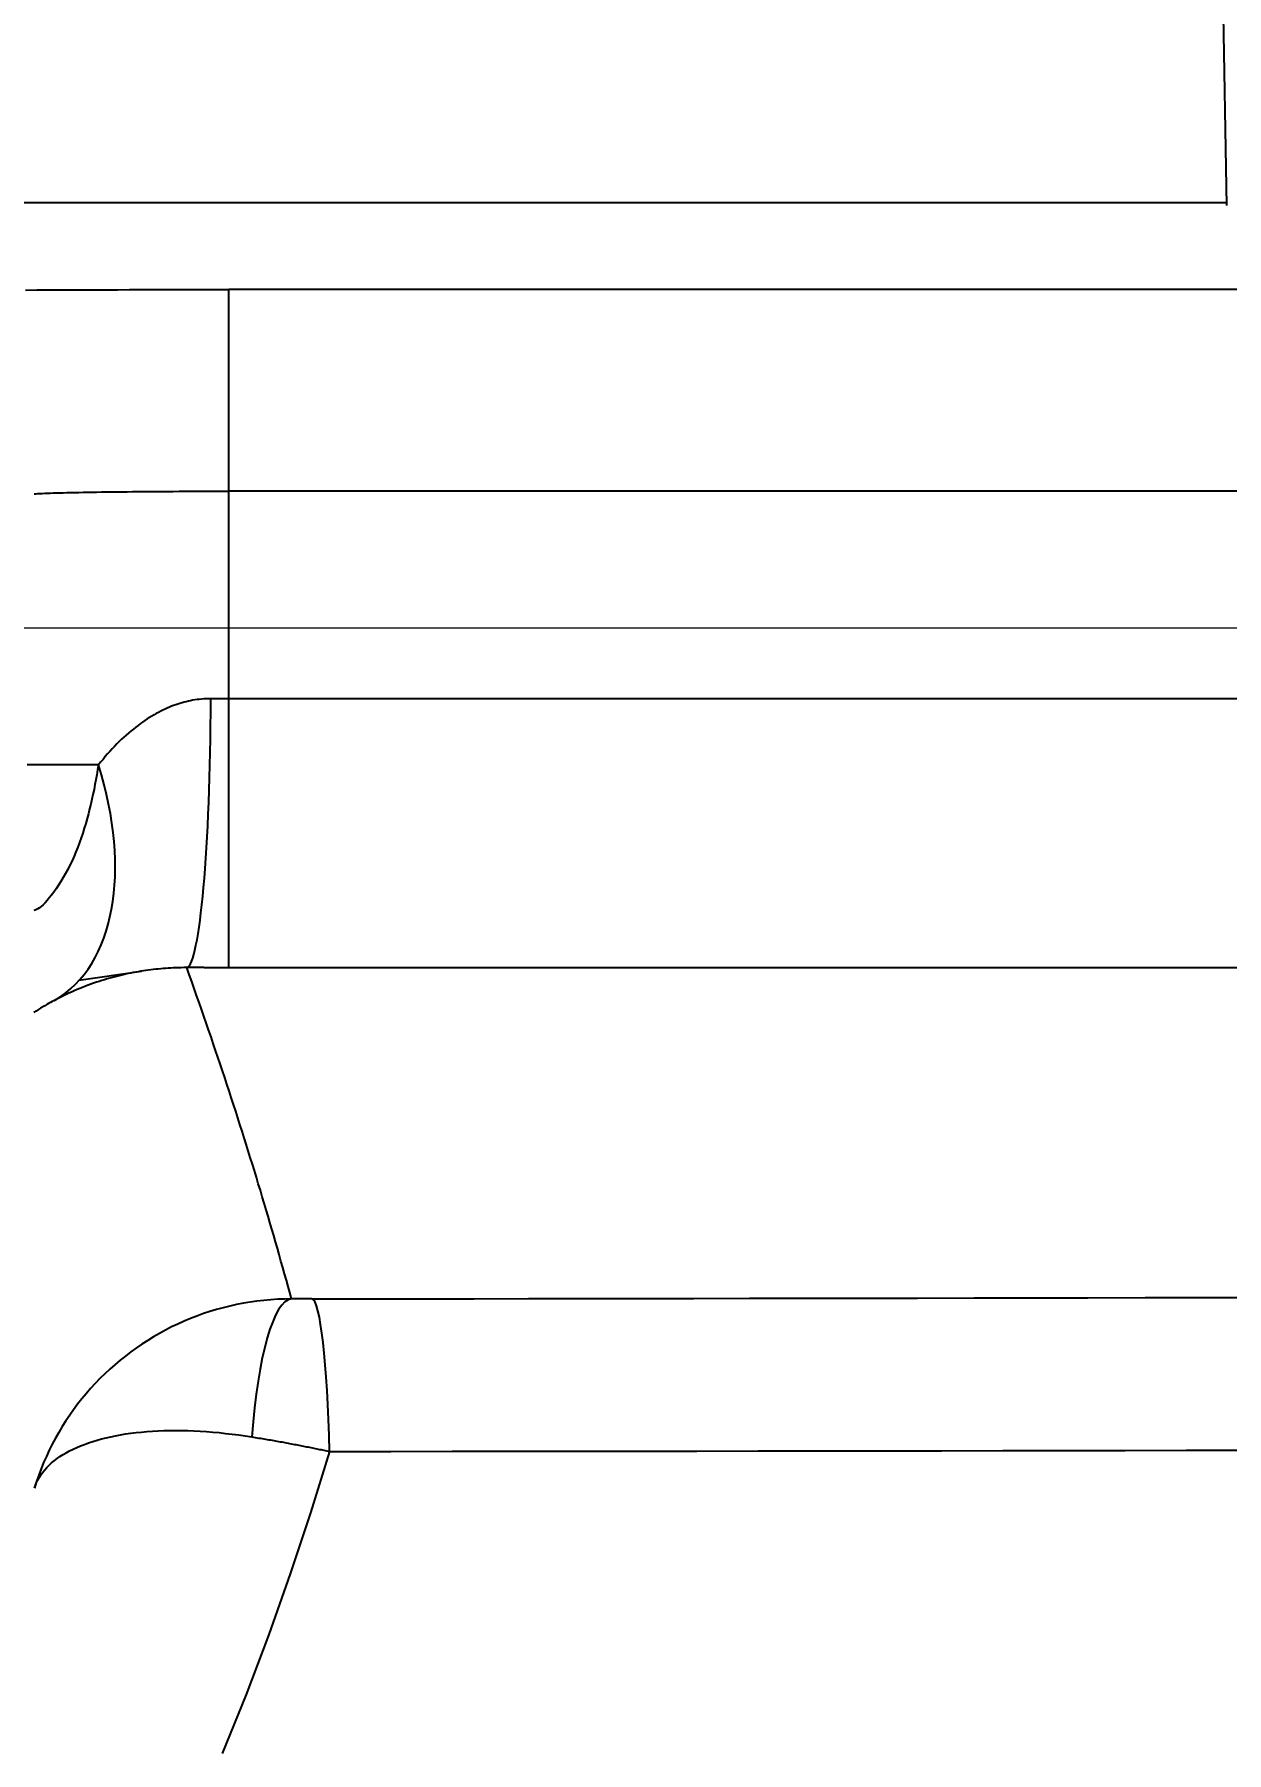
# Model space of a CAD drawing. Extents: x 0 to 395, y 0 to 289.
# Drawn here: x 118.832 to 120.606, y 245.494 to 248.05 of the extents above; entities that cross this region are included whole.
import ezdxf

# ---------------------------------------------------------------- set-up
doc = ezdxf.new("R2010")
doc.units = 0
doc.header["$LTSCALE"] = 10
doc.header["$MEASUREMENT"] = 0
doc.header["$PDMODE"] = 3
doc.header["$PDSIZE"] = -10
doc.layers.get('0').update_dxf_attribs({"linetype": 'CONTINUOUS'})
doc.layers.get('DEFPOINTS').update_dxf_attribs({"linetype": 'CONTINUOUS'})
doc.layers.add('1', color=7, linetype='CONTINUOUS')
doc.styles.add('Daelim Dimension', font='')
doc.styles.get('Daelim Dimension').set_extended_font_data('나눔고딕')
doc.dimstyles.new('DEFAULT', dxfattribs={"dimscale": 2, "dimtxt": 2, "dimasz": 2, "dimexe": 0, "dimexo": 2, "dimgap": 1, "dimtad": 1, "dimdec": 0, "dimzin": 9, "dimdsep": 46, "dimtxsty": 'Daelim Dimension', "dimcen": 0.5, "dimclrd": 5, "dimclre": 5, "dimclrt": 256, "dimadec": 1, "dimazin": 0, "dimtfac": 1, "dimtdec": 0, "dimtix": 1, "dimtmove": 0, "dimatfit": 3, "dimfxl": 1, "dimtolj": 1, "dimtzin": 1, "dimlwd": 9, "dimlwe": 9, "dimarcsym": 0})

# ---------------------------------------------------------------- blocks, each defined once
blk = doc.blocks.new('*D2')
at = {"color": 5, "linetype": 'ByBlock', "lineweight": 9, "ltscale": 0.5, "transparency": 16777216}
for p, q in [((118.6697, 247.1672), (149.411, 247.1672)), ((149.411, 243.1672), (149.411, 228.6677)), ((120.9697, 224.6677), (149.411, 224.6677))]:
    blk.add_line(p, q, dxfattribs=at)
at = {"color": 5, "ltscale": 0.5, "transparency": 16777216}
for points in [[(148.7443, 243.1672), (150.0777, 243.1672), (149.411, 247.1672)], [(148.7443, 228.6677), (150.0777, 228.6677), (149.411, 224.6677)]]:
    blk.add_solid(points, dxfattribs=at)
at = {"layer": 'DEFPOINTS', "color": 0, "ltscale": 0.5, "transparency": 16777216}
for p in [(114.6697, 247.1672), (116.9697, 224.6677), (149.411, 224.6677)]:
    blk.add_point(p, dxfattribs=at)
at = {"color": 7, "ltscale": 0.5, "transparency": 16777216, "insert": (143.9904, 235.9175), "char_height": 6, "attachment_point": 5, "rotation": 90, "style": 'Daelim Dimension'}
blk.add_mtext('\\A1;22.5', dxfattribs=at)

msp = doc.modelspace()

# ---------------------------------------------------------------- linework, layer by layer
at = {"layer": '1'}
for p, q in [((120.3697, 261.3547), (120.6064, 247.7953)), ((120.6063, 247.7995), (118.0506, 247.7995)), ((119.1216, 247.3703), (119.1216, 247.6703)), ((120.8058, 247.6703), (119.1216, 247.6703)), ((120.8058, 247.3703), (119.1216, 247.3703)), ((119.1216, 247.0615), (119.1216, 247.3703)), ((119.1216, 246.6615), (119.1216, 247.0615)), ((120.8058, 247.0615), (119.1216, 247.0615)), ((118.9276, 246.963), (118.8217, 246.963)), ((120.8058, 246.6615), (119.1216, 246.6615))]:
    msp.add_line(p, q, dxfattribs=at)
for points in [[(118.8194, 247.6696), (118.8358, 247.6697), (118.8524, 247.6698), (118.8692, 247.6698), (118.8863, 247.6699), (118.9035, 247.67), (118.921, 247.67), (118.9385, 247.6701), (118.9562, 247.6701), (118.974, 247.6702), (118.9919, 247.6702), (119.0099, 247.6702), (119.0281, 247.6703), (119.0465, 247.6703), (119.065, 247.6703), (119.0837, 247.6703), (119.1026, 247.6703), (119.1216, 247.6703)], [(118.8322, 247.3665), (118.8348, 247.3666), (118.8376, 247.3668), (118.8408, 247.3669), (118.8442, 247.3671), (118.8479, 247.3672), (118.8518, 247.3674), (118.856, 247.3675), (118.8605, 247.3677), (118.8652, 247.3678), (118.8701, 247.3679), (118.8753, 247.3681), (118.8808, 247.3682), (118.8864, 247.3683), (118.8923, 247.3685), (118.8985, 247.3686), (118.9048, 247.3687), (118.9114, 247.3688), (118.9181, 247.3689), (118.925, 247.369), (118.9322, 247.3692), (118.9395, 247.3693), (118.947, 247.3693), (118.9546, 247.3694), (118.9625, 247.3695), (118.9704, 247.3696), (118.9786, 247.3697), (118.9868, 247.3698), (118.9952, 247.3698), (119.0037, 247.3699), (119.0123, 247.37), (119.0211, 247.37), (119.0299, 247.3701), (119.0388, 247.3701), (119.0478, 247.3702), (119.0569, 247.3702), (119.0661, 247.3702), (119.0752, 247.3703), (119.0845, 247.3703), (119.0937, 247.3703), (119.103, 247.3703), (119.1123, 247.3703), (119.1216, 247.3703)], [(119.0948, 247.0615), (119.0913, 247.0615), (119.0879, 247.0614), (119.0845, 247.0612), (119.0811, 247.0609), (119.0777, 247.0606), (119.0744, 247.0602), (119.0712, 247.0597), (119.0679, 247.0592), (119.0647, 247.0586), (119.0616, 247.058), (119.0584, 247.0572), (119.0553, 247.0564), (119.0521, 247.0556), (119.049, 247.0547), (119.0459, 247.0537), (119.0427, 247.0526), (119.0395, 247.0515), (119.0364, 247.0503), (119.0332, 247.049), (119.03, 247.0476), (119.0268, 247.0462), (119.0235, 247.0446), (119.0203, 247.043), (119.017, 247.0413), (119.0137, 247.0396), (119.0104, 247.0377), (119.0071, 247.0357), (119.0037, 247.0337), (119.0003, 247.0315), (118.9969, 247.0293), (118.9935, 247.0269), (118.9901, 247.0245), (118.9867, 247.0219), (118.9832, 247.0193), (118.9797, 247.0165), (118.9762, 247.0137), (118.9727, 247.0107), (118.9692, 247.0076), (118.9657, 247.0044), (118.9622, 247.0012), (118.9587, 246.9978), (118.9552, 246.9943), (118.9517, 246.9907), (118.9483, 246.9871), (118.9448, 246.9833), (118.9413, 246.9794), (118.9379, 246.9755), (118.9345, 246.9714), (118.931, 246.9673), (118.9276, 246.963)], [(119.1216, 247.0615), (119.1211, 247.0615), (119.1205, 247.0615), (119.12, 247.0615), (119.1195, 247.0615), (119.1189, 247.0615), (119.1184, 247.0615), (119.1179, 247.0615), (119.1173, 247.0615), (119.1168, 247.0615), (119.1162, 247.0615), (119.1157, 247.0615), (119.1152, 247.0615), (119.1146, 247.0615), (119.1141, 247.0615), (119.1136, 247.0615), (119.113, 247.0615), (119.1125, 247.0615), (119.112, 247.0615), (119.1114, 247.0615), (119.1109, 247.0615), (119.1103, 247.0615), (119.1098, 247.0615), (119.1093, 247.0615), (119.1087, 247.0615), (119.1082, 247.0615), (119.1077, 247.0615), (119.1071, 247.0615), (119.1066, 247.0615), (119.1061, 247.0615), (119.1055, 247.0615), (119.105, 247.0615), (119.1045, 247.0615), (119.1039, 247.0615), (119.1034, 247.0615), (119.1028, 247.0615), (119.1023, 247.0615), (119.1018, 247.0615), (119.1012, 247.0615), (119.1007, 247.0615), (119.1002, 247.0615), (119.0996, 247.0615), (119.0991, 247.0615), (119.0986, 247.0615), (119.098, 247.0615), (119.0975, 247.0615), (119.097, 247.0615), (119.0964, 247.0615), (119.0959, 247.0615), (119.0954, 247.0615), (119.0948, 247.0615)], [(118.9276, 246.963), (118.9265, 246.9557), (118.9252, 246.9484), (118.9239, 246.9411), (118.9225, 246.9338), (118.9211, 246.9266), (118.9196, 246.9193), (118.918, 246.912), (118.9163, 246.9048), (118.9145, 246.8976), (118.9127, 246.8904), (118.9108, 246.8832), (118.9087, 246.876), (118.9066, 246.8689), (118.9044, 246.8618), (118.902, 246.8548), (118.8996, 246.8478), (118.897, 246.8408), (118.8943, 246.834), (118.8914, 246.8272), (118.8885, 246.8206), (118.8853, 246.814), (118.8821, 246.8076), (118.8788, 246.8014), (118.8754, 246.7954), (118.8719, 246.7896), (118.8684, 246.7841), (118.8649, 246.7788), (118.8614, 246.7739), (118.858, 246.7694), (118.8546, 246.7652), (118.8514, 246.7615), (118.8483, 246.7581), (118.8454, 246.7552), (118.8426, 246.7527), (118.84, 246.7507), (118.8376, 246.749), (118.8354, 246.7478), (118.8334, 246.747), (118.8316, 246.7465)], [(119.0591, 246.6616), (119.055, 246.6616), (119.051, 246.6615), (119.047, 246.6614), (119.043, 246.6613), (119.0391, 246.6612), (119.0353, 246.661), (119.0315, 246.6607), (119.0277, 246.6605), (119.024, 246.6602), (119.0203, 246.6599), (119.0166, 246.6595), (119.0129, 246.6591), (119.0092, 246.6587), (119.0056, 246.6583), (119.0019, 246.6578), (118.9982, 246.6573), (118.9945, 246.6567), (118.9908, 246.6561), (118.9871, 246.6555), (118.9833, 246.6549), (118.9796, 246.6542), (118.9758, 246.6534), (118.972, 246.6526), (118.9682, 246.6518), (118.9643, 246.6509), (118.9604, 246.65), (118.9565, 246.6491), (118.9526, 246.6481), (118.9487, 246.647), (118.9447, 246.6459), (118.9407, 246.6448), (118.9367, 246.6436), (118.9327, 246.6424), (118.9286, 246.6411), (118.9246, 246.6397), (118.9205, 246.6383), (118.9164, 246.6369), (118.9123, 246.6354), (118.9082, 246.6338), (118.9041, 246.6322), (118.9, 246.6306), (118.8959, 246.6289), (118.8918, 246.6271), (118.8877, 246.6253), (118.8837, 246.6235), (118.8796, 246.6216), (118.8756, 246.6197), (118.8716, 246.6177), (118.8676, 246.6157), (118.8636, 246.6136)], [(118.8986, 246.6429), (118.992, 246.6565)], [(119.1216, 246.6615), (119.1204, 246.6615), (119.1191, 246.6615), (119.1179, 246.6615), (119.1166, 246.6615), (119.1154, 246.6615), (119.1141, 246.6615), (119.1128, 246.6615), (119.1116, 246.6615), (119.1103, 246.6615), (119.1091, 246.6615), (119.1078, 246.6615), (119.1066, 246.6615), (119.1053, 246.6615), (119.1041, 246.6615), (119.1028, 246.6615), (119.1016, 246.6615), (119.1003, 246.6615), (119.0991, 246.6615), (119.0978, 246.6615), (119.0966, 246.6615), (119.0953, 246.6615), (119.0941, 246.6615), (119.0928, 246.6615), (119.0916, 246.6615), (119.0903, 246.6615), (119.0891, 246.6615), (119.0878, 246.6615), (119.0866, 246.6615), (119.0853, 246.6615), (119.0841, 246.6616), (119.0828, 246.6616), (119.0816, 246.6616), (119.0803, 246.6616), (119.0791, 246.6616), (119.0778, 246.6616), (119.0766, 246.6616), (119.0753, 246.6616), (119.0741, 246.6616), (119.0728, 246.6616), (119.0716, 246.6616), (119.0703, 246.6616), (119.0691, 246.6616), (119.0678, 246.6616), (119.0666, 246.6616), (119.0653, 246.6616), (119.0641, 246.6616), (119.0628, 246.6616), (119.0616, 246.6616), (119.0603, 246.6616), (119.0591, 246.6616)], [(119.215, 246.1687), (119.2125, 246.1781), (119.2099, 246.1874), (119.2073, 246.1968), (119.2047, 246.2062), (119.202, 246.2157), (119.1993, 246.2251), (119.1967, 246.2346), (119.1939, 246.2441), (119.1912, 246.2536), (119.1885, 246.2631), (119.1857, 246.2727), (119.1829, 246.2823), (119.1801, 246.2918), (119.1772, 246.3015), (119.1744, 246.3111), (119.1715, 246.3208), (119.1686, 246.3304), (119.1656, 246.3401), (119.1627, 246.3499), (119.1597, 246.3596), (119.1567, 246.3694), (119.1537, 246.3792), (119.1506, 246.389), (119.1476, 246.3988), (119.1445, 246.4086), (119.1414, 246.4185), (119.1382, 246.4284), (119.1351, 246.4383), (119.1319, 246.4482), (119.1287, 246.4582), (119.1254, 246.4682), (119.1222, 246.4781), (119.1189, 246.4882), (119.1156, 246.4982), (119.1122, 246.5082), (119.1089, 246.5183), (119.1055, 246.5284), (119.1021, 246.5385), (119.0986, 246.5487), (119.0952, 246.5588), (119.0917, 246.569), (119.0882, 246.5792), (119.0846, 246.5894), (119.0811, 246.5997), (119.0775, 246.6099), (119.0738, 246.6202), (119.0702, 246.6305), (119.0665, 246.6409), (119.0628, 246.6512), (119.0591, 246.6616)], [(118.8636, 246.6136), (118.8613, 246.6124), (118.8589, 246.6111), (118.8563, 246.6097), (118.8536, 246.6082), (118.8508, 246.6066), (118.8478, 246.6049), (118.8448, 246.6031), (118.8416, 246.6012), (118.8383, 246.5992), (118.8349, 246.597), (118.8315, 246.5948)], [(119.215, 246.1687), (119.2047, 246.1686), (119.1944, 246.1682), (119.1841, 246.1675), (119.1739, 246.1666), (119.1636, 246.1654), (119.1534, 246.164), (119.1433, 246.1623), (119.1332, 246.1603), (119.1232, 246.1581), (119.1132, 246.1557), (119.1033, 246.1529), (119.0935, 246.15), (119.0838, 246.1468), (119.0741, 246.1433), (119.0646, 246.1396), (119.0551, 246.1356), (119.0458, 246.1314), (119.0366, 246.127), (119.0275, 246.1224), (119.0186, 246.1175), (119.0097, 246.1124), (119.0011, 246.1071), (118.9925, 246.1016), (118.9841, 246.0958), (118.9759, 246.0899), (118.9678, 246.0837), (118.9599, 246.0774), (118.9521, 246.0708), (118.9446, 246.0641), (118.9372, 246.0572), (118.93, 246.0501), (118.9229, 246.0428), (118.9161, 246.0353), (118.9094, 246.0277), (118.903, 246.0199), (118.8967, 246.012), (118.8907, 246.0039), (118.8849, 245.9957), (118.8793, 245.9873), (118.8739, 245.9788), (118.8687, 245.9702), (118.8638, 245.9614), (118.859, 245.9526), (118.8545, 245.9436), (118.8503, 245.9345), (118.8462, 245.9253), (118.8424, 245.9159), (118.8388, 245.9065), (118.8355, 245.897), (118.8324, 245.8874)], [(119.2453, 246.1687), (119.2448, 246.1687), (119.2443, 246.1687), (119.2437, 246.1687), (119.2432, 246.1687), (119.2427, 246.1687), (119.2421, 246.1687), (119.2415, 246.1687), (119.241, 246.1687), (119.2404, 246.1687), (119.2398, 246.1687), (119.2393, 246.1687), (119.2387, 246.1687), (119.2381, 246.1687), (119.2375, 246.1687), (119.2369, 246.1687), (119.2363, 246.1687), (119.2358, 246.1687), (119.2352, 246.1687), (119.2346, 246.1687), (119.234, 246.1687), (119.2334, 246.1687), (119.2328, 246.1687), (119.2322, 246.1687), (119.2316, 246.1687), (119.231, 246.1687), (119.2304, 246.1687), (119.2298, 246.1687), (119.2291, 246.1687), (119.2285, 246.1687), (119.2279, 246.1687), (119.2273, 246.1687), (119.2267, 246.1687), (119.2261, 246.1687), (119.2254, 246.1687), (119.2248, 246.1687), (119.2242, 246.1687), (119.2235, 246.1687), (119.2229, 246.1687), (119.2222, 246.1687), (119.2216, 246.1687), (119.2209, 246.1687), (119.2203, 246.1687), (119.2196, 246.1687), (119.219, 246.1687), (119.2183, 246.1687), (119.2177, 246.1687), (119.217, 246.1687), (119.2164, 246.1687), (119.2157, 246.1687), (119.215, 246.1687)], [(119.2453, 246.1687), (119.3254, 246.1688), (119.4058, 246.1689), (119.4866, 246.169), (119.5677, 246.1692), (119.6493, 246.1693), (119.7312, 246.1694), (119.8135, 246.1696), (119.8962, 246.1697), (119.9792, 246.1698), (120.0626, 246.17), (120.1464, 246.1701), (120.2306, 246.1702), (120.3152, 246.1704), (120.4001, 246.1705), (120.4854, 246.1707), (120.5711, 246.1709), (120.6572, 246.171)], [(118.8324, 245.8874), (118.8339, 245.8916), (118.8356, 245.8957), (118.8376, 245.8997), (118.8398, 245.9036), (118.8423, 245.9074), (118.845, 245.9111), (118.8479, 245.9146), (118.8511, 245.9181), (118.8545, 245.9215), (118.8581, 245.9248), (118.862, 245.928), (118.8661, 245.9312), (118.8704, 245.9342), (118.875, 245.9371), (118.8797, 245.9399), (118.8847, 245.9426), (118.89, 245.9452), (118.8954, 245.9477), (118.901, 245.9502), (118.9069, 245.9524), (118.9129, 245.9546), (118.9192, 245.9567), (118.9256, 245.9586), (118.9322, 245.9605), (118.939, 245.9622), (118.946, 245.9638), (118.9532, 245.9653), (118.9606, 245.9666), (118.9681, 245.9678), (118.9758, 245.9689), (118.9836, 245.9698), (118.9916, 245.9707), (118.9998, 245.9714), (119.0081, 245.972), (119.0165, 245.9724), (119.0251, 245.9728), (119.0338, 245.973), (119.0427, 245.9731), (119.0516, 245.973), (119.0607, 245.9728), (119.0698, 245.9725), (119.0791, 245.972), (119.0884, 245.9714), (119.0979, 245.9706), (119.1074, 245.9698), (119.117, 245.9687), (119.1267, 245.9676), (119.1364, 245.9663), (119.1462, 245.9649), (119.156, 245.9634)], [(119.156, 245.9634), (119.1585, 245.963), (119.1611, 245.9626), (119.1636, 245.9622), (119.1661, 245.9618), (119.1687, 245.9614), (119.1712, 245.961), (119.1737, 245.9605), (119.1762, 245.9601), (119.1786, 245.9597), (119.1811, 245.9593), (119.1836, 245.9589), (119.186, 245.9584), (119.1885, 245.958), (119.1909, 245.9576), (119.1933, 245.9572), (119.1957, 245.9567), (119.1981, 245.9563), (119.2005, 245.9559), (119.2029, 245.9555), (119.2052, 245.955), (119.2076, 245.9546), (119.2099, 245.9542), (119.2122, 245.9537), (119.2146, 245.9533), (119.2169, 245.9529), (119.2192, 245.9524), (119.2214, 245.952), (119.2237, 245.9516), (119.226, 245.9511), (119.2282, 245.9507), (119.2305, 245.9502), (119.2327, 245.9498), (119.2349, 245.9494), (119.2372, 245.9489), (119.2394, 245.9485), (119.2416, 245.948), (119.2438, 245.9476), (119.246, 245.9471), (119.2481, 245.9467), (119.2503, 245.9463), (119.2525, 245.9458), (119.2546, 245.9454), (119.2567, 245.9449), (119.2589, 245.9445), (119.261, 245.944), (119.2631, 245.9436), (119.2652, 245.9431), (119.2673, 245.9427), (119.2694, 245.9422), (119.2715, 245.9418)], [(119.2715, 245.9418), (119.2432, 245.8503), (119.2131, 245.7596), (119.1811, 245.6696), (119.1473, 245.5805), (119.1117, 245.4923)], [(119.2715, 245.9418), (119.3626, 245.9419), (119.4538, 245.942), (119.5449, 245.9421), (119.636, 245.9422), (119.7271, 245.9423), (119.8181, 245.9424), (119.9092, 245.9426), (120.0002, 245.9427), (120.0913, 245.9428), (120.1823, 245.9429), (120.2733, 245.9431), (120.3642, 245.9432), (120.4552, 245.9433), (120.5461, 245.9435), (120.637, 245.9436)]]:
    msp.add_lwpolyline(points, dxfattribs=at)
for centre, major_axis, ratio, start_param, end_param in [((119.0591, 247.0615), (-0.0006, -0.4), 0.089339, 0.015765, 1.570916), ((118.669, 246.963), (0.1903, -0.3518), 0.597727, 0.02055, 1.258107), ((119.215, 245.8688), (-0.001, -0.3), 0.208382, 3.15765, 4.392057), ((119.2455, 245.8687), (0.0004, -0.3), 0.090183, 1.816664, 3.125815)]:
    msp.add_ellipse(centre, major_axis=major_axis, ratio=ratio, start_param=start_param, end_param=end_param, dxfattribs=at)

# ---------------------------------------------------------------- dimensions: what is measured, and where the dimension line sits
at = {"color": 5, "ltscale": 0.5}
dim = msp.add_linear_dim(base=(149.411, 224.6677), p1=(114.6697, 247.1672), p2=(116.9697, 224.6677), angle=90, text='<>.5', dimstyle='DEFAULT', override={"dimtxt": 3, "dimdec": 0, "dimclrd": 5, "dimclre": 5, "dimclrt": 7, "dimfxl": 1.25, "dimarcsym": 1}, dxfattribs=at)
dim.commit()
dim.dimension.update_dxf_attribs({"geometry": '*D2', "text_midpoint": (143.9904, 235.9175)})

doc.saveas('drawing.dxf')
